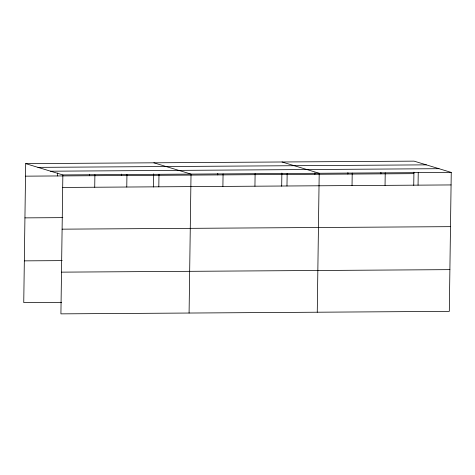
<?xml version="1.0" encoding="UTF-8"?>
<svg xmlns="http://www.w3.org/2000/svg" width="475" height="475" viewBox="0 0 475 475"><rect width="100%" height="100%" fill="white"/><g stroke="black" fill="none" stroke-linecap="round" stroke-linejoin="round"><path stroke-width="0.71" d="M25.692 163.638L62.86 174.925L60.919 313.862L449.308 311.363L451.25 172.419L414.081 161.138L25.692 163.638L23.75 302.581L61.619 302.337M57.558 175.952L57.6 173.007M89.597 175.744L89.621 174.272M94.727 187.233L94.899 174.717M121.642 175.542L121.665 174.07M126.772 187.025L126.944 174.509M153.52 187.043L153.704 173.862M158.81 186.823L158.988 174.301M189.086 313.037L191.027 174.093L153.858 162.812M217.77 174.919L217.787 173.446M222.894 186.408L223.072 173.892M254.938 186.2L255.111 173.684M281.687 186.218L281.871 173.037M286.977 185.992L287.155 173.476M314.866 174.295L314.889 172.823M317.258 312.212L319.2 173.268L282.025 161.987M347.878 174.082L347.902 172.609M352.034 185.577L352.213 173.054M380.891 173.868L380.914 172.395M385.047 185.363L385.225 172.841M413.743 185.369L413.927 172.182M418.059 185.149L418.238 172.633M37.958 167.366L426.348 164.861M50.593 171.202L438.983 168.696M62.86 174.925L451.25 172.419M25.513 176.16L413.903 173.654M62.682 187.441L451.078 184.935M24.932 217.877L62.801 217.633M62.1 229.164L450.49 226.658M24.332 260.864L62.201 260.621M61.501 272.145L449.89 269.64"/></g></svg>
